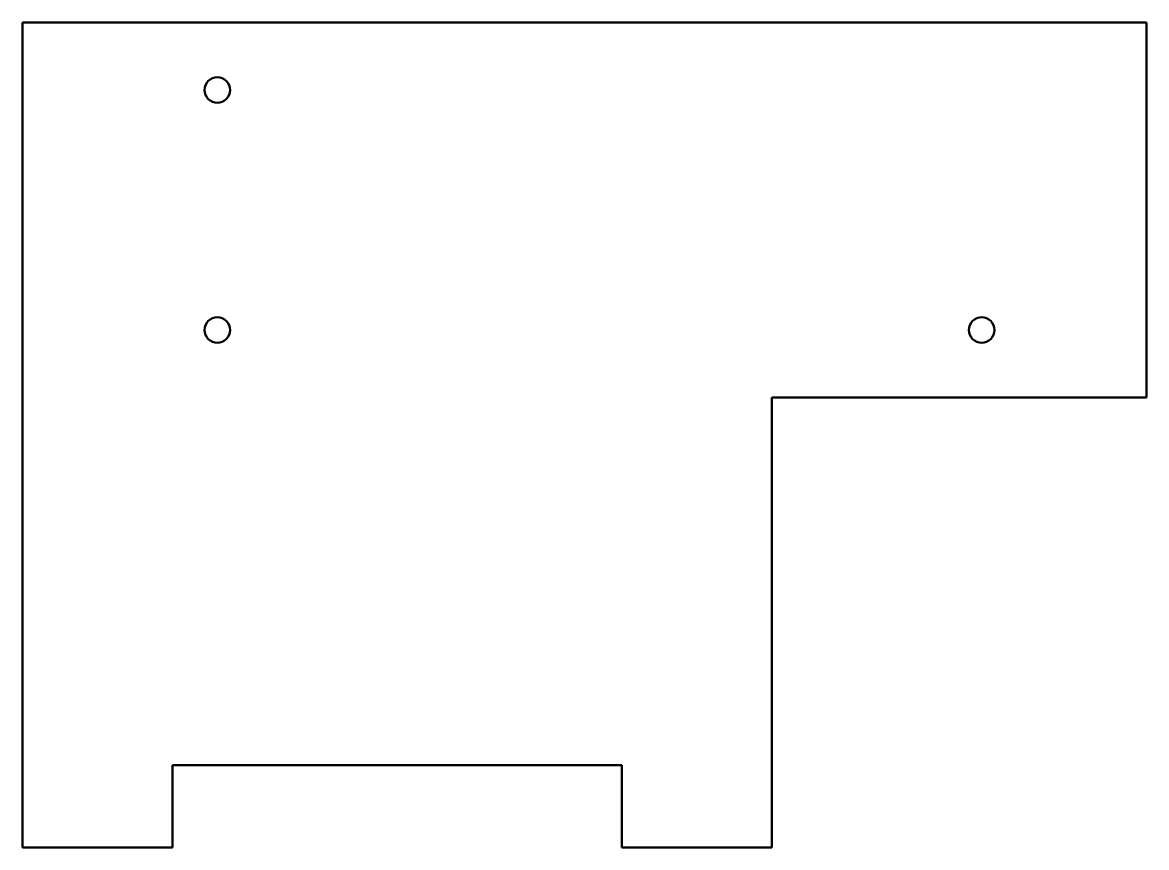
# Model space of a CAD drawing. Header units: millimetres. Extents: x 2.7 to 77.7, y 360.7 to 415.7.
import ezdxf

# ---------------------------------------------------------------- set-up
doc = ezdxf.new("R2010")
doc.units = ezdxf.units.MM
doc.layers.add('Visible (ISO)', color=7, linetype='Continuous', lineweight=50)

msp = doc.modelspace()

# ---------------------------------------------------------------- linework, layer by layer
at = {"layer": 'Visible (ISO)'}
for p, q in [((2.675, 415.653), (2.675, 360.653)), ((77.675, 415.653), (2.675, 415.653)), ((77.675, 390.653), (77.675, 415.653)), ((52.675, 390.653), (77.675, 390.653)), ((52.675, 360.653), (52.675, 390.653)), ((12.675, 366.153), (42.675, 366.153)), ((12.675, 360.653), (12.675, 366.153)), ((42.675, 366.153), (42.675, 360.653)), ((2.675, 360.653), (12.675, 360.653)), ((42.675, 360.653), (52.675, 360.653))]:
    msp.add_line(p, q, dxfattribs=at)
for centre in [(15.675, 411.153), (15.675, 395.153), (66.675, 395.153)]:
    msp.add_circle(centre, 0.85, dxfattribs=at)

doc.saveas('drawing.dxf')
